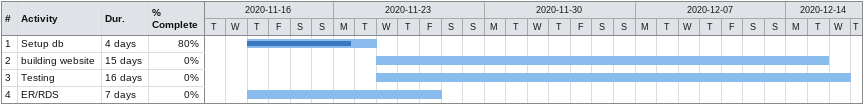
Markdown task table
| ID | Task | Duration | Start | Finish | % complete |
|---|---|---|---|---|---|
| 1 | Setup db | 4d | 2020-11-19 | 2020-11-24 | 80 |
| 2 | building website | 15d | 2020-11-25 | 2020-12-15 | 0 |
| 3 | Testing | 16d | 2020-11-25 | 2020-12-16 | 0 |
| 4 | ER/RDS | 7d | 2020-11-19 | 2020-11-27 | 0 |
